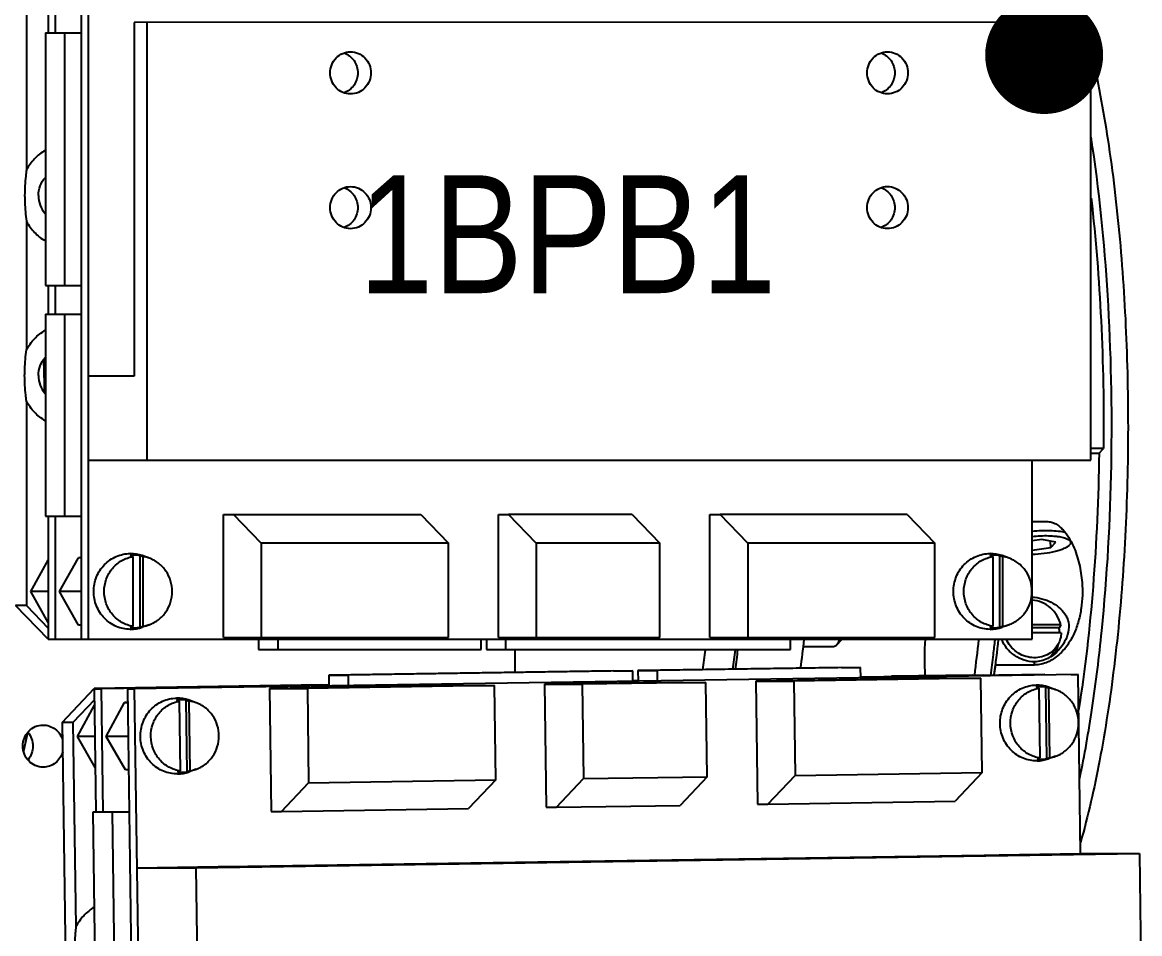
# Model space of a CAD drawing. Header units: millimetres. Extents: x 0 to 841, y 0 to 594.
# Drawn here: x 736.43 to 769.59, y 216.99 to 244.04 of the extents above; entities that cross this region are included whole.
import ezdxf

# ---------------------------------------------------------------- set-up
doc = ezdxf.new("R2010")
doc.units = ezdxf.units.MM
doc.header["$LTSCALE"] = 46.255
doc.layers.get('0').update_dxf_attribs({"linetype": 'CONTINUOUS'})
doc.layers.add('AXIS', color=7, linetype='CONTINUOUS')
doc.styles.get("Standard").update_dxf_attribs({"font": 'txt', "width": 0.85})
doc.styles.add('TEXTSTYLE_2', font='txt', dxfattribs={"width": 0.85})
doc.dimstyles.get("Standard").update_dxf_attribs({"dimtxt": 3.5, "dimasz": 3.5, "dimexe": 1.5, "dimexo": 1, "dimtad": 1, "dimtxsty": 'STANDARD', "dimcen": 0.09, "dimadec": 0, "dimazin": 0, "dimtol": 1, "dimtp": 0.01, "dimtm": 0.01, "dimtfac": 1, "dimtofl": 0, "dimtmove": 0, "dimatfit": 3, "dimfxl": 1, "dimtolj": 1, "dimarcsym": 0})

msp = doc.modelspace()

# ---------------------------------------------------------------- linework, layer by layer
at = {"color": 7, "linetype": 'CONTINUOUS'}
for p, q in [((737.196, 246.725), (737.196, 243.725)), ((737.404, 246.725), (737.404, 243.725)), ((738.18, 246.725), (738.18, 225.725)), ((738.387, 246.725), (738.387, 225.725)), ((736.551, 245.725), (736.551, 239.657)), ((768.146, 244.039), (739.746, 244.038)), ((739.746, 244.038), (739.746, 233.538)), ((740.134, 231.038), (740.134, 244.038)), ((768.146, 231.039), (768.146, 244.039)), ((737.114, 243.725), (738.18, 243.725)), ((737.114, 243.725), (737.114, 236.225)), ((737.683, 243.725), (737.683, 236.225)), ((737.114, 236.225), (738.18, 236.225)), ((737.197, 236.225), (737.197, 235.375)), ((737.404, 236.225), (737.404, 235.375)), ((737.114, 235.375), (738.18, 235.375)), ((737.114, 235.375), (737.114, 229.375)), ((737.683, 235.375), (737.683, 229.375)), ((739.746, 233.538), (738.387, 233.538)), ((768.518, 231.393), (768.146, 231.393)), ((768.387, 231.247), (768.518, 231.393)), ((738.387, 231.038), (768.146, 231.039)), ((766.399, 225.726), (766.399, 231.039)), ((737.114, 229.375), (738.18, 229.375)), ((737.197, 229.375), (737.197, 225.725)), ((737.404, 229.375), (737.404, 225.725)), ((742.396, 229.425), (748.255, 229.425)), ((742.396, 225.775), (742.396, 229.425)), ((743.522, 228.575), (742.701, 229.425)), ((748.255, 229.425), (749.076, 228.575)), ((750.558, 229.425), (750.863, 229.425)), ((750.558, 225.775), (750.558, 229.425)), ((754.533, 229.426), (750.863, 229.425)), ((751.684, 228.575), (750.863, 229.425)), ((754.533, 229.426), (755.354, 228.576)), ((756.836, 229.426), (757.141, 229.426)), ((756.837, 225.776), (756.836, 229.426)), ((762.695, 229.426), (757.141, 229.426)), ((757.962, 228.576), (757.141, 229.426)), ((762.695, 229.426), (763.516, 228.576)), ((766.399, 229.221), (766.83, 229.221)), ((749.076, 228.575), (743.522, 228.575)), ((743.522, 228.575), (743.522, 225.775)), ((749.076, 225.775), (749.076, 228.575)), ((755.354, 228.576), (751.684, 228.575)), ((751.684, 228.575), (751.684, 225.775)), ((755.354, 225.776), (755.354, 228.576)), ((763.516, 228.576), (757.962, 228.576)), ((757.962, 228.576), (757.962, 225.776)), ((763.516, 225.776), (763.516, 228.576)), ((766.689, 228.684), (766.399, 228.643)), ((767.1, 228.605), (766.689, 228.684)), ((766.956, 228.446), (766.942, 228.635)), ((766.956, 228.446), (767.1, 228.605)), ((767.509, 228.523), (767.511, 228.525)), ((767.572, 228.591), (767.511, 228.525)), ((739.723, 228.18), (739.633, 228.211)), ((739.723, 226.109), (739.723, 228.18)), ((739.923, 226.078), (739.923, 228.211)), ((739.923, 228.211), (740.013, 228.18)), ((740.198, 228.134), (739.99, 228.208)), ((740.013, 226.109), (740.013, 228.18)), ((765.239, 228.181), (765.149, 228.212)), ((765.239, 226.11), (765.239, 228.181)), ((765.438, 226.079), (765.438, 228.212)), ((765.438, 228.212), (765.529, 228.181)), ((765.714, 228.134), (765.506, 228.209)), ((765.529, 226.11), (765.529, 228.181)), ((766.402, 228.366), (766.956, 228.446)), ((736.682, 227.145), (737.197, 228.069)), ((737.536, 227.145), (738.094, 228.145)), ((738.18, 228.145), (738.094, 228.145)), ((737.197, 227.145), (736.682, 227.145)), ((737.197, 226.221), (736.682, 227.145)), ((738.18, 227.145), (737.536, 227.145)), ((738.094, 226.145), (737.536, 227.145)), ((736.551, 226.725), (736.228, 226.725)), ((737.193, 225.725), (736.228, 226.725)), ((736.551, 226.725), (737.197, 226.056)), ((738.18, 226.145), (738.094, 226.145)), ((739.633, 226.078), (739.723, 226.109)), ((740.013, 226.109), (739.923, 226.078)), ((740.198, 226.156), (739.99, 226.081)), ((765.149, 226.079), (765.239, 226.11)), ((765.529, 226.11), (765.438, 226.079)), ((765.714, 226.156), (765.506, 226.082)), ((767.248, 226.152), (766.399, 226.152)), ((767.199, 226.069), (766.399, 226.069)), ((767.266, 225.912), (766.399, 225.912)), ((767.248, 226.152), (767.199, 226.069)), ((737.197, 225.725), (766.399, 225.726)), ((742.396, 225.775), (749.076, 225.775)), ((743.441, 225.725), (743.441, 225.425)), ((744.01, 225.725), (744.01, 225.425)), ((750.047, 225.425), (750.047, 225.725)), ((750.202, 225.725), (750.202, 225.425)), ((750.558, 225.775), (751.684, 225.775)), ((750.772, 225.725), (750.772, 225.425)), ((751.684, 225.775), (755.354, 225.776)), ((756.837, 225.776), (757.962, 225.776)), ((757.962, 225.776), (763.516, 225.776)), ((759.224, 225.426), (759.224, 225.726)), ((759.608, 225.514), (760.508, 225.514)), ((760.603, 225.564), (760.738, 225.709)), ((767.172, 225.585), (767.051, 225.361)), ((743.441, 225.425), (750.047, 225.425)), ((750.202, 225.425), (750.772, 225.425)), ((750.772, 225.425), (759.224, 225.426)), ((751.053, 224.74), (751.053, 225.425)), ((760.739, 224.887), (754.702, 224.796)), ((761.308, 224.887), (755.272, 224.796)), ((760.739, 224.887), (761.308, 224.887)), ((761.312, 224.584), (761.308, 224.887)), ((765.314, 224.964), (766.473, 224.964)), ((767.763, 224.679), (739.754, 224.254)), ((753.978, 224.785), (745.527, 224.657)), ((745.527, 224.657), (746.096, 224.657)), ((745.527, 224.657), (745.531, 224.345)), ((754.547, 224.785), (746.096, 224.657)), ((746.096, 224.657), (746.101, 224.353)), ((753.978, 224.785), (754.547, 224.785)), ((754.552, 224.482), (754.547, 224.785)), ((754.702, 224.796), (755.272, 224.796)), ((754.702, 224.796), (754.707, 224.484)), ((755.272, 224.796), (755.276, 224.493)), ((763.755, 224.568), (758.202, 224.484)), ((764.881, 224.568), (759.328, 224.484)), ((766.779, 224.679), (761.312, 224.596)), ((764.638, 224.663), (762.223, 224.627)), ((762.223, 224.627), (762.546, 224.627)), ((762.223, 224.627), (762.223, 224.613)), ((764.961, 224.663), (762.546, 224.627)), ((762.546, 224.627), (762.547, 224.618)), ((763.755, 224.568), (764.881, 224.568)), ((764.921, 221.768), (764.881, 224.568)), ((764.97, 224.654), (764.961, 224.663)), ((765.277, 224.675), (765.274, 224.655)), ((766.572, 224.679), (766.779, 224.679)), ((766.779, 224.667), (766.779, 224.679)), ((767.556, 224.679), (767.763, 224.679)), ((767.838, 219.366), (767.763, 224.679)), ((737.609, 223.254), (738.56, 224.268)), ((745.321, 224.371), (738.56, 224.268)), ((738.884, 224.268), (738.56, 224.268)), ((738.563, 224.254), (738.77, 224.254)), ((738.563, 224.254), (738.615, 220.601)), ((745.531, 224.357), (738.77, 224.254)), ((738.77, 224.254), (738.822, 220.604)), ((738.884, 224.268), (738.875, 224.259)), ((739.547, 224.254), (739.754, 224.254)), ((739.547, 224.254), (739.844, 203.256)), ((739.754, 224.254), (740.051, 203.256)), ((749.316, 224.349), (743.763, 224.265)), ((743.763, 224.265), (744.889, 224.265)), ((743.763, 224.265), (743.814, 220.615)), ((750.442, 224.349), (744.889, 224.265)), ((744.889, 224.265), (744.928, 221.465)), ((749.316, 224.349), (750.442, 224.349)), ((750.482, 221.549), (750.442, 224.349)), ((755.594, 224.444), (751.924, 224.389)), ((751.924, 224.389), (753.05, 224.389)), ((751.924, 224.389), (751.976, 220.739)), ((756.72, 224.444), (753.05, 224.389)), ((753.05, 224.389), (753.09, 221.589)), ((754.707, 224.496), (754.551, 224.493)), ((755.594, 224.444), (756.72, 224.444)), ((756.76, 221.645), (756.72, 224.444)), ((758.202, 224.484), (759.328, 224.484)), ((758.202, 224.484), (758.254, 220.834)), ((759.328, 224.484), (759.367, 221.684)), ((766.609, 224.274), (766.517, 224.305)), ((766.638, 222.203), (766.609, 224.274)), ((766.837, 222.176), (766.807, 224.309)), ((766.807, 224.309), (766.898, 224.278)), ((767.098, 224.229), (766.89, 224.304)), ((766.928, 222.207), (766.898, 224.278)), ((738.568, 223.932), (737.932, 223.254)), ((738.923, 222.837), (739.467, 223.845)), ((739.467, 223.845), (739.553, 223.846)), ((739.553, 223.845), (739.467, 223.845)), ((741.095, 223.887), (741.004, 223.918)), ((741.125, 221.816), (741.095, 223.887)), ((741.324, 221.79), (741.294, 223.922)), ((741.294, 223.922), (741.385, 223.891)), ((741.585, 223.843), (741.377, 223.917)), ((741.414, 221.82), (741.385, 223.891)), ((738.069, 222.837), (738.57, 223.768)), ((737.932, 223.254), (737.609, 223.254)), ((737.609, 223.254), (737.877, 204.256)), ((737.932, 223.254), (738.018, 217.186)), ((736.586, 222.944), (736.468, 222.401)), ((738.583, 222.837), (738.069, 222.837)), ((738.596, 221.922), (738.069, 222.837)), ((739.567, 222.837), (738.923, 222.837)), ((739.495, 221.845), (738.923, 222.837)), ((766.548, 222.172), (766.638, 222.203)), ((766.928, 222.207), (766.837, 222.176)), ((767.098, 222.252), (766.89, 222.177)), ((741.585, 221.865), (741.377, 221.79)), ((739.581, 221.845), (739.495, 221.845)), ((741.034, 221.785), (741.125, 221.816)), ((741.414, 221.82), (741.324, 221.79)), ((744.928, 221.465), (750.482, 221.549)), ((750.482, 221.549), (749.673, 220.699)), ((752.281, 220.739), (753.09, 221.589)), ((753.09, 221.589), (756.76, 221.645)), ((756.76, 221.645), (755.951, 220.795)), ((758.558, 220.834), (759.367, 221.684)), ((759.367, 221.684), (764.921, 221.768)), ((764.921, 221.768), (764.112, 220.918)), ((744.119, 220.615), (744.928, 221.465)), ((758.558, 220.834), (764.112, 220.918)), ((738.532, 220.6), (739.102, 220.6)), ((738.617, 214.601), (738.532, 220.6)), ((738.822, 220.604), (739.598, 220.616)), ((739.102, 220.6), (739.599, 220.608)), ((739.187, 214.601), (739.102, 220.6)), ((743.814, 220.615), (744.119, 220.615)), ((744.119, 220.615), (749.673, 220.699)), ((751.976, 220.739), (752.281, 220.739)), ((752.281, 220.739), (755.951, 220.795)), ((758.254, 220.834), (758.558, 220.834)), ((741.576, 218.942), (769.585, 219.366)), ((742.464, 218.978), (765.643, 219.33)), ((765.423, 219.33), (767.838, 219.366)), ((765.423, 219.33), (765.643, 219.33)), ((767.838, 219.366), (769.585, 219.366)), ((769.585, 219.366), (769.769, 206.368)), ((739.829, 218.942), (742.244, 218.978)), ((739.829, 218.942), (741.576, 218.942)), ((741.576, 218.942), (741.76, 205.943)), ((742.244, 218.978), (742.464, 218.978))]:
    msp.add_line(p, q, dxfattribs=at)
for centre, radius, start, end in [((691.64, 232.072), 45.466, 1.2343, 2.4571), ((739.778, 227.215), 1.007, 90.0069, 98.2815), ((739.635, 227.217), 1.053, 70.2991, 89.9861), ((739.778, 227.215), 1.007, 81.7185, 89.9931), ((739.867, 227.208), 0.983, 70.3191, 81.4581), ((765.294, 227.215), 1.007, 90.0069, 98.2815), ((765.151, 227.217), 1.053, 70.2991, 89.9861), ((765.293, 227.215), 1.007, 81.7185, 89.9931), ((765.383, 227.209), 0.983, 70.3191, 81.4581), ((739.778, 227.075), 1.007, 261.7185, 269.9931), ((739.635, 227.073), 1.053, 270.0139, 289.7009), ((739.778, 227.075), 1.007, 270.0069, 278.2815), ((739.867, 227.081), 0.983, 278.5419, 289.6809), ((765.294, 227.075), 1.007, 261.7185, 269.9931), ((765.151, 227.073), 1.053, 270.0139, 289.7009), ((765.293, 227.075), 1.007, 270.0069, 278.2815), ((765.383, 227.082), 0.983, 278.5419, 289.6809), ((766.321, 225.882), 0.898, 4.2737, 12.0222), ((766.34, 225.884), 0.879, 1.7989, 4.2462), ((715.647, 230.809), 44.284, 352.2781, 353.3957), ((770.764, 225.169), 7.563, 175.77, 184.0163), ((715.423, 230.931), 49.67, 352.7443, 353.9673), ((714.252, 231.117), 51.334, 353.4624, 353.9555), ((717.586, 230.955), 48.103, 352.4752, 353.7528), ((713.17, 230.753), 43.859, 352.2244, 352.9975), ((714.983, 230.748), 42.947, 352.0796, 352.864), ((714.273, 230.736), 43.721, 352.2377, 353.0089), ((716.236, 230.889), 49.337, 352.7373, 353.4626), ((766.328, 225.753), 0.822, 316.7213, 331.5139), ((719.489, 230.715), 46.184, 352.4854, 352.8459), ((766.678, 223.31), 1.007, 90.8748, 99.1481), ((766.535, 223.313), 1.053, 70.2964, 90.8536), ((766.677, 223.311), 1.007, 82.5854, 90.8611), ((766.767, 223.304), 0.983, 70.3166, 82.3237), ((741.164, 222.924), 1.007, 90.8748, 99.1481), ((741.022, 222.926), 1.053, 70.2964, 90.8536), ((741.164, 222.924), 1.007, 82.5854, 90.8611), ((741.254, 222.917), 0.983, 70.3166, 82.3237), ((766.767, 223.178), 0.984, 279.4077, 289.6787), ((741.254, 222.791), 0.984, 279.4077, 289.6787), ((766.678, 223.17), 1.007, 262.5854, 270.8611), ((766.535, 223.169), 1.053, 270.8814, 289.6986), ((766.677, 223.171), 1.007, 270.8748, 279.1481), ((741.164, 222.783), 1.007, 262.5854, 270.8611), ((741.022, 222.782), 1.053, 270.8814, 289.6986), ((741.164, 222.784), 1.007, 270.8748, 279.1481)]:
    msp.add_arc(centre, radius, start, end, dxfattribs=at)
for points, knots in [([(771.756, 236.359), (771.702, 237.155), (771.564, 238.698), (771.265, 240.915), (770.884, 242.933), (770.432, 244.707), (769.919, 246.199), (769.425, 247.236), (768.995, 247.886), (768.607, 248.348), (768.261, 248.616), (768.019, 248.714)], [0, 0, 0, 0, 0.180604, 0.350578, 0.506492, 0.645333, 0.764717, 0.863148, 0.904465, 0.940729, 1, 1, 1, 1]), ([(768.05, 248.805), (768.17, 248.805), (768.421, 248.763), (768.782, 248.584), (769.131, 248.295), (769.471, 247.899), (769.8, 247.4), (770.247, 246.552), (770.753, 245.243), (771.263, 243.406), (771.693, 241.269), (772.029, 238.888), (772.18, 237.222), (772.239, 236.359)], [0, 0, 0, 0, 0.026191, 0.054662, 0.087168, 0.124815, 0.168207, 0.217617, 0.334463, 0.474214, 0.63421, 0.810868, 1, 1, 1, 1]), ([(768.15, 243.186), (768.35, 242.317), (768.691, 240.463), (769.035, 237.543), (769.229, 234.418), (769.267, 231.205), (769.146, 228.023), (768.871, 224.992), (768.453, 222.226), (768.063, 220.496), (767.838, 219.699)], [0, 0, 0, 0, 0.113043, 0.238577, 0.372328, 0.509631, 0.645655, 0.77563, 0.895067, 1, 1, 1, 1]), ([(767.813, 221.593), (767.957, 222.287), (768.21, 223.743), (768.59, 226.844), (768.816, 230.937), (768.715, 235.836), (768.391, 239.074), (768.152, 240.626)], [0, 0, 0, 0, 0.111205, 0.231656, 0.490109, 0.753669, 1, 1, 1, 1]), ([(768.152, 238.82), (768.29, 237.613), (768.484, 235.139), (768.531, 232.658), (768.518, 231.393)], [0, 0, 0, 0, 0.48988, 1, 1, 1, 1]), ([(766.83, 229.221), (766.878, 229.221), (766.972, 229.208), (767.103, 229.153), (767.22, 229.072), (767.355, 228.942), (767.494, 228.751), (767.624, 228.501), (767.724, 228.238), (767.825, 227.876), (767.867, 227.597), (767.882, 227.41)], [0, 0, 0, 0, 0.063025, 0.125585, 0.187999, 0.250404, 0.375194, 0.500206, 0.625282, 0.750328, 1, 1, 1, 1]), ([(766.399, 228.934), (766.49, 228.943), (766.669, 228.956), (766.929, 228.957), (767.166, 228.941), (767.314, 228.917), (767.381, 228.901)], [0, 0, 0, 0, 0.277286, 0.545797, 0.790958, 1, 1, 1, 1]), ([(766.399, 228.779), (766.48, 228.788), (766.641, 228.8), (766.876, 228.803), (767.062, 228.791), (767.196, 228.773), (767.283, 228.757), (767.36, 228.737), (767.424, 228.714), (767.475, 228.688), (767.513, 228.659), (767.538, 228.627), (767.546, 228.592), (767.536, 228.556), (767.52, 228.535), (767.511, 228.525)], [0, 0, 0, 0, 0.190629, 0.376121, 0.54618, 0.622538, 0.691782, 0.75314, 0.806076, 0.850405, 0.886519, 0.915835, 0.941474, 0.968141, 1, 1, 1, 1]), ([(766.399, 228.251), (766.52, 228.255), (766.753, 228.273), (767.032, 228.322), (767.229, 228.376), (767.348, 228.42), (767.441, 228.466), (767.491, 228.504), (767.509, 228.523)], [0, 0, 0, 0, 0.312472, 0.604353, 0.731531, 0.841271, 0.931057, 1, 1, 1, 1]), ([(739.635, 226.02), (739.564, 226.02), (739.422, 226.034), (739.216, 226.099), (739.027, 226.204), (738.861, 226.345), (738.726, 226.516), (738.625, 226.712), (738.563, 226.924), (738.542, 227.145), (738.563, 227.365), (738.625, 227.578), (738.726, 227.773), (738.861, 227.945), (739.027, 228.086), (739.216, 228.191), (739.422, 228.255), (739.564, 228.27), (739.635, 228.27)], [0, 0, 0, 0, 0.061435, 0.123031, 0.184931, 0.247224, 0.30994, 0.373043, 0.436442, 0.5, 0.563558, 0.626957, 0.69006, 0.752776, 0.815069, 0.876969, 0.938565, 1, 1, 1, 1]), ([(739.723, 226.109), (739.664, 226.118), (739.546, 226.147), (739.38, 226.222), (739.23, 226.327), (739.1, 226.457), (738.994, 226.609), (738.89, 226.834), (738.836, 227.145), (738.89, 227.456), (738.994, 227.681), (739.1, 227.833), (739.23, 227.963), (739.38, 228.067), (739.546, 228.142), (739.664, 228.171), (739.723, 228.18)], [0, 0, 0, 0, 0.061482, 0.123195, 0.185237, 0.247654, 0.310451, 0.373582, 0.5, 0.626418, 0.689549, 0.752346, 0.814763, 0.876805, 0.938518, 1, 1, 1, 1]), ([(765.151, 226.02), (765.08, 226.02), (764.938, 226.035), (764.732, 226.099), (764.543, 226.204), (764.377, 226.345), (764.242, 226.517), (764.141, 226.712), (764.079, 226.925), (764.058, 227.145), (764.079, 227.366), (764.141, 227.578), (764.242, 227.774), (764.377, 227.945), (764.543, 228.086), (764.732, 228.191), (764.938, 228.256), (765.08, 228.27), (765.151, 228.27)], [0, 0, 0, 0, 0.061435, 0.123031, 0.184931, 0.247224, 0.30994, 0.373043, 0.436442, 0.5, 0.563558, 0.626957, 0.69006, 0.752776, 0.815069, 0.876969, 0.938565, 1, 1, 1, 1]), ([(765.239, 226.11), (765.18, 226.119), (765.062, 226.148), (764.896, 226.223), (764.746, 226.327), (764.616, 226.457), (764.51, 226.609), (764.406, 226.834), (764.352, 227.145), (764.406, 227.456), (764.51, 227.681), (764.616, 227.833), (764.746, 227.963), (764.896, 228.068), (765.062, 228.143), (765.18, 228.172), (765.239, 228.181)], [0, 0, 0, 0, 0.061482, 0.123195, 0.185237, 0.247654, 0.310451, 0.373582, 0.5, 0.626418, 0.689549, 0.752346, 0.814763, 0.876805, 0.938518, 1, 1, 1, 1]), ([(740.198, 226.156), (740.248, 226.173), (740.344, 226.217), (740.476, 226.304), (740.594, 226.411), (740.728, 226.577), (740.847, 226.822), (740.895, 227.145), (740.847, 227.468), (740.728, 227.712), (740.594, 227.879), (740.476, 227.986), (740.344, 228.073), (740.248, 228.116), (740.198, 228.134)], [0, 0, 0, 0, 0.061579, 0.12344, 0.185622, 0.248136, 0.373692, 0.5, 0.626308, 0.751864, 0.814378, 0.87656, 0.938421, 1, 1, 1, 1]), ([(765.714, 226.156), (765.763, 226.174), (765.86, 226.217), (765.992, 226.304), (766.11, 226.411), (766.244, 226.578), (766.363, 226.822), (766.411, 227.145), (766.363, 227.468), (766.244, 227.713), (766.11, 227.879), (765.992, 227.986), (765.86, 228.073), (765.763, 228.117), (765.714, 228.134)], [0, 0, 0, 0, 0.061579, 0.12344, 0.185622, 0.248136, 0.373692, 0.5, 0.626308, 0.751864, 0.814378, 0.87656, 0.938421, 1, 1, 1, 1]), ([(767.882, 227.41), (767.901, 227.156), (767.891, 226.769), (767.787, 226.266), (767.657, 225.9), (767.467, 225.555), (767.207, 225.252), (766.872, 225.027), (766.605, 224.964), (766.473, 224.964)], [0, 0, 0, 0, 0.245202, 0.368369, 0.492294, 0.617555, 0.744692, 0.87328, 1, 1, 1, 1]), ([(767.248, 226.152), (767.227, 226.249), (767.151, 226.438), (766.955, 226.671), (766.696, 226.831), (766.498, 226.878), (766.399, 226.884)], [0, 0, 0, 0, 0.248513, 0.500508, 0.752219, 1, 1, 1, 1]), ([(767.266, 225.912), (767.262, 225.854), (767.243, 225.741), (767.199, 225.634), (767.172, 225.585)], [0, 0, 0, 0, 0.502989, 1, 1, 1, 1]), ([(760.508, 225.514), (760.524, 225.514), (760.561, 225.525), (760.589, 225.549), (760.603, 225.564)], [0, 0, 0, 0, 0.451627, 1, 1, 1, 1]), ([(760.603, 225.564), (760.622, 225.584), (760.657, 225.635), (760.683, 225.69), (760.696, 225.722)], [0, 0, 0, 0, 0.443982, 1, 1, 1, 1]), ([(760.738, 225.709), (760.739, 225.71), (760.743, 225.715), (760.747, 225.72), (760.751, 225.724)], [0, 0, 0, 0, 0.242921, 1, 1, 1, 1]), ([(767.172, 225.585), (767.136, 225.518), (767.042, 225.393), (766.853, 225.257), (766.629, 225.181), (766.389, 225.17), (766.151, 225.225), (765.933, 225.342), (765.752, 225.511), (765.663, 225.651), (765.629, 225.725)], [0, 0, 0, 0, 0.120059, 0.24042, 0.3624, 0.486795, 0.613649, 0.742282, 0.871514, 1, 1, 1, 1]), ([(766.551, 222.116), (766.48, 222.115), (766.337, 222.127), (766.131, 222.188), (765.94, 222.29), (765.773, 222.429), (765.634, 222.598), (765.531, 222.792), (765.466, 223.004), (765.442, 223.224), (765.459, 223.445), (765.518, 223.658), (765.617, 223.855), (765.75, 224.029), (765.914, 224.172), (766.101, 224.28), (766.306, 224.348), (766.448, 224.364), (766.519, 224.365)], [0, 0, 0, 0, 0.061429, 0.123007, 0.184881, 0.247143, 0.309828, 0.372905, 0.436286, 0.499838, 0.563401, 0.626817, 0.689946, 0.752693, 0.815017, 0.876944, 0.938558, 1, 1, 1, 1]), ([(766.638, 222.203), (766.578, 222.211), (766.46, 222.238), (766.293, 222.311), (766.141, 222.413), (766.009, 222.541), (765.901, 222.691), (765.794, 222.915), (765.736, 223.225), (765.786, 223.537), (765.886, 223.763), (765.99, 223.917), (766.118, 224.049), (766.267, 224.156), (766.432, 224.233), (766.549, 224.264), (766.609, 224.274)], [0, 0, 0, 0, 0.061469, 0.123158, 0.18517, 0.247556, 0.310323, 0.37343, 0.499825, 0.626264, 0.689419, 0.752245, 0.814695, 0.876766, 0.938503, 1, 1, 1, 1]), ([(767.098, 222.252), (767.147, 222.269), (767.243, 222.313), (767.376, 222.4), (767.494, 222.507), (767.628, 222.673), (767.746, 222.918), (767.795, 223.24), (767.746, 223.563), (767.628, 223.808), (767.494, 223.974), (767.376, 224.081), (767.244, 224.168), (767.147, 224.212), (767.098, 224.229)], [0, 0, 0, 0, 0.06158, 0.123441, 0.185622, 0.248136, 0.373692, 0.5, 0.626308, 0.751864, 0.814378, 0.87656, 0.93842, 1, 1, 1, 1]), ([(741.038, 221.729), (740.967, 221.728), (740.824, 221.74), (740.618, 221.802), (740.427, 221.903), (740.259, 222.042), (740.121, 222.211), (740.018, 222.406), (739.952, 222.617), (739.928, 222.837), (739.946, 223.058), (740.005, 223.271), (740.103, 223.468), (740.237, 223.642), (740.4, 223.785), (740.588, 223.893), (740.793, 223.961), (740.935, 223.977), (741.006, 223.979)], [0, 0, 0, 0, 0.061429, 0.123007, 0.184881, 0.247143, 0.309828, 0.372905, 0.436286, 0.499838, 0.563401, 0.626817, 0.689946, 0.752693, 0.815017, 0.876944, 0.938558, 1, 1, 1, 1]), ([(741.125, 221.816), (741.065, 221.824), (740.947, 221.851), (740.78, 221.924), (740.628, 222.026), (740.496, 222.154), (740.388, 222.305), (740.281, 222.528), (740.223, 222.838), (740.272, 223.15), (740.373, 223.376), (740.477, 223.53), (740.605, 223.662), (740.754, 223.769), (740.919, 223.846), (741.036, 223.877), (741.095, 223.887)], [0, 0, 0, 0, 0.061469, 0.123158, 0.18517, 0.247556, 0.310323, 0.37343, 0.499825, 0.626264, 0.689419, 0.752245, 0.814695, 0.876766, 0.938503, 1, 1, 1, 1]), ([(741.585, 221.865), (741.634, 221.882), (741.73, 221.926), (741.863, 222.013), (741.981, 222.12), (742.115, 222.286), (742.233, 222.531), (742.282, 222.854), (742.233, 223.176), (742.115, 223.421), (741.981, 223.587), (741.863, 223.695), (741.73, 223.782), (741.634, 223.825), (741.585, 223.843)], [0, 0, 0, 0, 0.06158, 0.123441, 0.185622, 0.248136, 0.373692, 0.5, 0.626308, 0.751864, 0.814378, 0.87656, 0.93842, 1, 1, 1, 1])]:
    msp.add_open_spline(points, degree=3, knots=knots, dxfattribs=at)
at = {"layer": 'AXIS', "color": 7, "linetype": 'CONTINUOUS'}
for p, q in [((736.551, 238.133), (736.551, 234.317)), ((736.551, 232.793), (736.551, 226.725)), ((768.146, 231.247), (768.387, 231.247)), ((766.473, 224.964), (766.466, 225.057)), ((742.63, 224.325), (738.884, 224.268)), ((745.531, 224.369), (743.83, 224.343))]:
    msp.add_line(p, q, dxfattribs=at)
for centre, radius, start, end in [((766.294, 225.764), 0.908, 348.0476, 348.5333), ((766.289, 225.765), 0.913, 348.5347, 350.5012), ((743.255, 222.999), 1.466, 115.2291, 115.9655), ((748.329, -112.316), 336.69, 90.76553, 90.96981), ((743.247, 223.002), 1.463, 65.7507, 66.4864)]:
    msp.add_arc(centre, radius, start, end, dxfattribs=at)
for points, knots in [([(745.567, 242.538), (745.567, 242.62), (745.598, 242.783), (745.732, 242.991), (745.933, 243.13), (746.093, 243.163), (746.171, 243.163)], [0, 0, 0, 0, 0.254016, 0.505661, 0.754016, 1, 1, 1, 1]), ([(745.979, 243.13), (746.096, 243.088), (746.31, 242.923), (746.387, 242.665), (746.387, 242.538)], [0, 0, 0, 0, 0.495284, 1, 1, 1, 1]), ([(746.171, 243.163), (746.25, 243.163), (746.41, 243.13), (746.61, 242.991), (746.744, 242.783), (746.775, 242.62), (746.775, 242.538)], [0, 0, 0, 0, 0.245984, 0.494339, 0.745984, 1, 1, 1, 1]), ([(761.505, 242.539), (761.505, 242.62), (761.536, 242.783), (761.67, 242.991), (761.87, 243.131), (762.03, 243.164), (762.109, 243.164)], [0, 0, 0, 0, 0.254016, 0.505661, 0.754016, 1, 1, 1, 1]), ([(761.917, 243.13), (762.034, 243.088), (762.248, 242.923), (762.324, 242.665), (762.324, 242.539)], [0, 0, 0, 0, 0.495284, 1, 1, 1, 1]), ([(762.109, 243.164), (762.188, 243.164), (762.347, 243.131), (762.548, 242.991), (762.682, 242.783), (762.713, 242.62), (762.713, 242.539)], [0, 0, 0, 0, 0.245984, 0.494339, 0.745984, 1, 1, 1, 1]), ([(746.171, 241.913), (746.093, 241.913), (745.933, 241.946), (745.732, 242.086), (745.598, 242.294), (745.567, 242.457), (745.567, 242.538)], [0, 0, 0, 0, 0.245984, 0.494339, 0.745984, 1, 1, 1, 1]), ([(746.387, 242.538), (746.387, 242.412), (746.31, 242.154), (746.096, 241.989), (745.979, 241.947)], [0, 0, 0, 0, 0.504716, 1, 1, 1, 1]), ([(746.775, 242.538), (746.775, 242.457), (746.744, 242.294), (746.61, 242.086), (746.41, 241.946), (746.25, 241.913), (746.171, 241.913)], [0, 0, 0, 0, 0.254016, 0.505661, 0.754016, 1, 1, 1, 1]), ([(762.109, 241.914), (762.03, 241.914), (761.87, 241.947), (761.67, 242.086), (761.536, 242.294), (761.505, 242.457), (761.505, 242.539)], [0, 0, 0, 0, 0.245984, 0.494339, 0.745984, 1, 1, 1, 1]), ([(762.324, 242.539), (762.324, 242.412), (762.248, 242.154), (762.034, 241.989), (761.917, 241.947)], [0, 0, 0, 0, 0.504716, 1, 1, 1, 1]), ([(762.713, 242.539), (762.713, 242.457), (762.682, 242.294), (762.548, 242.086), (762.347, 241.947), (762.188, 241.914), (762.109, 241.914)], [0, 0, 0, 0, 0.254016, 0.505661, 0.754016, 1, 1, 1, 1]), ([(737.109, 240.239), (736.993, 240.17), (736.778, 239.999), (736.616, 239.776), (736.551, 239.657)], [0, 0, 0, 0, 0.497672, 1, 1, 1, 1]), ([(736.551, 239.657), (736.543, 239.596), (736.514, 239.343), (736.499, 239.089), (736.499, 238.895)], [0, 0, 0, 0, 0.239103, 1, 1, 1, 1]), ([(736.906, 238.895), (736.906, 238.992), (736.941, 239.186), (737.044, 239.354), (737.109, 239.425)], [0, 0, 0, 0, 0.50219, 1, 1, 1, 1]), ([(745.568, 238.538), (745.568, 238.62), (745.599, 238.783), (745.732, 238.991), (745.933, 239.13), (746.093, 239.163), (746.171, 239.163)], [0, 0, 0, 0, 0.254016, 0.505661, 0.754016, 1, 1, 1, 1]), ([(745.979, 239.13), (746.096, 239.088), (746.31, 238.923), (746.387, 238.665), (746.387, 238.538)], [0, 0, 0, 0, 0.495284, 1, 1, 1, 1]), ([(746.171, 239.163), (746.25, 239.163), (746.41, 239.13), (746.61, 238.991), (746.744, 238.783), (746.775, 238.62), (746.775, 238.538)], [0, 0, 0, 0, 0.245984, 0.494339, 0.745984, 1, 1, 1, 1]), ([(761.505, 238.539), (761.505, 238.62), (761.536, 238.783), (761.67, 238.991), (761.871, 239.131), (762.03, 239.164), (762.109, 239.164)], [0, 0, 0, 0, 0.254016, 0.505661, 0.754016, 1, 1, 1, 1]), ([(761.917, 239.13), (762.034, 239.088), (762.248, 238.923), (762.324, 238.665), (762.324, 238.539)], [0, 0, 0, 0, 0.495284, 1, 1, 1, 1]), ([(762.109, 239.164), (762.188, 239.164), (762.347, 239.131), (762.548, 238.991), (762.682, 238.783), (762.713, 238.62), (762.713, 238.539)], [0, 0, 0, 0, 0.245984, 0.494339, 0.745984, 1, 1, 1, 1]), ([(736.499, 238.895), (736.499, 238.829), (736.504, 238.574), (736.527, 238.32), (736.551, 238.133)], [0, 0, 0, 0, 0.259288, 1, 1, 1, 1]), ([(736.906, 238.895), (736.906, 238.798), (736.941, 238.604), (737.044, 238.436), (737.109, 238.364)], [0, 0, 0, 0, 0.50219, 1, 1, 1, 1]), ([(746.171, 237.913), (746.093, 237.913), (745.933, 237.946), (745.732, 238.086), (745.599, 238.294), (745.568, 238.457), (745.568, 238.538)], [0, 0, 0, 0, 0.245984, 0.494339, 0.745984, 1, 1, 1, 1]), ([(746.387, 238.538), (746.387, 238.412), (746.31, 238.154), (746.096, 237.989), (745.979, 237.947)], [0, 0, 0, 0, 0.504716, 1, 1, 1, 1]), ([(746.775, 238.538), (746.775, 238.457), (746.744, 238.294), (746.61, 238.086), (746.41, 237.946), (746.25, 237.913), (746.171, 237.913)], [0, 0, 0, 0, 0.254016, 0.505661, 0.754016, 1, 1, 1, 1]), ([(762.109, 237.914), (762.03, 237.914), (761.871, 237.947), (761.67, 238.086), (761.536, 238.294), (761.505, 238.457), (761.505, 238.539)], [0, 0, 0, 0, 0.245984, 0.494339, 0.745984, 1, 1, 1, 1]), ([(762.324, 238.539), (762.324, 238.412), (762.248, 238.154), (762.034, 237.989), (761.917, 237.947)], [0, 0, 0, 0, 0.504716, 1, 1, 1, 1]), ([(762.713, 238.539), (762.713, 238.457), (762.682, 238.294), (762.548, 238.086), (762.347, 237.947), (762.188, 237.914), (762.109, 237.914)], [0, 0, 0, 0, 0.254016, 0.505661, 0.754016, 1, 1, 1, 1]), ([(736.551, 238.133), (736.616, 238.014), (736.778, 237.791), (736.993, 237.62), (737.109, 237.551)], [0, 0, 0, 0, 0.502328, 1, 1, 1, 1]), ([(736.551, 234.317), (736.616, 234.436), (736.778, 234.659), (736.993, 234.83), (737.11, 234.899)], [0, 0, 0, 0, 0.502328, 1, 1, 1, 1]), ([(736.499, 233.555), (736.499, 233.621), (736.504, 233.876), (736.527, 234.13), (736.551, 234.317)], [0, 0, 0, 0, 0.259288, 1, 1, 1, 1]), ([(736.906, 233.555), (736.906, 233.652), (736.941, 233.846), (737.044, 234.015), (737.109, 234.086)], [0, 0, 0, 0, 0.502191, 1, 1, 1, 1]), ([(736.551, 232.793), (736.543, 232.854), (736.514, 233.107), (736.499, 233.361), (736.499, 233.555)], [0, 0, 0, 0, 0.239103, 1, 1, 1, 1]), ([(736.906, 233.555), (736.906, 233.458), (736.941, 233.264), (737.044, 233.095), (737.109, 233.024)], [0, 0, 0, 0, 0.502191, 1, 1, 1, 1]), ([(737.11, 232.211), (736.993, 232.28), (736.778, 232.451), (736.616, 232.674), (736.551, 232.793)], [0, 0, 0, 0, 0.497671, 1, 1, 1, 1]), ([(768.387, 231.247), (768.37, 229.927), (768.257, 227.376), (767.972, 224.838), (767.781, 223.622)], [0, 0, 0, 0, 0.517694, 1, 1, 1, 1]), ([(766.399, 226.977), (766.595, 226.966), (766.883, 226.887), (767.201, 226.685), (767.357, 226.52), (767.441, 226.363), (767.495, 226.181), (767.485, 225.931), (767.377, 225.65), (767.26, 225.484), (767.193, 225.41)], [0, 0, 0, 0, 0.257374, 0.377145, 0.491558, 0.549545, 0.609903, 0.737868, 0.869049, 1, 1, 1, 1]), ([(766.466, 225.057), (766.364, 225.057), (766.156, 225.09), (765.874, 225.229), (765.642, 225.445), (765.535, 225.628), (765.497, 225.725)], [0, 0, 0, 0, 0.24647, 0.497261, 0.749556, 1, 1, 1, 1]), ([(767.064, 225.286), (767.106, 225.352), (767.15, 225.449), (767.176, 225.55), (767.182, 225.576)], [0, 0, 0, 0, 0.747909, 1, 1, 1, 1]), ([(767.193, 225.41), (767.1, 225.307), (766.932, 225.174), (766.673, 225.075), (766.534, 225.057), (766.466, 225.057)], [0, 0, 0, 0, 0.502251, 0.753235, 1, 1, 1, 1]), ([(737.047, 221.93), (736.968, 221.93), (736.808, 221.963), (736.542, 222.147), (736.377, 222.555), (736.542, 222.963), (736.808, 223.147), (736.968, 223.18), (737.047, 223.18)], [0, 0, 0, 0, 0.124157, 0.249479, 0.5, 0.750521, 0.875843, 1, 1, 1, 1]), ([(737.047, 223.18), (737.173, 223.18), (737.435, 223.091), (737.587, 222.862), (737.624, 222.738)], [0, 0, 0, 0, 0.495054, 1, 1, 1, 1]), ([(737.628, 222.386), (737.594, 222.26), (737.443, 222.023), (737.175, 221.93), (737.047, 221.93)], [0, 0, 0, 0, 0.505064, 1, 1, 1, 1]), ([(738.568, 217.777), (738.453, 217.706), (738.24, 217.532), (738.081, 217.307), (738.018, 217.186)], [0, 0, 0, 0, 0.497676, 1, 1, 1, 1]), ([(738.018, 217.186), (738.011, 217.126), (737.985, 216.873), (737.974, 216.618), (737.977, 216.425)], [0, 0, 0, 0, 0.238947, 1, 1, 1, 1])]:
    msp.add_open_spline(points, degree=3, knots=knots, dxfattribs=at)
msp.add_open_spline([(736.601, 222.96), (736.692, 222.849), (736.797, 222.555), (736.692, 222.261), (736.601, 222.15)], degree=3, dxfattribs=at)

# ---------------------------------------------------------------- texts
at = {"color": 2, "linetype": 'CONTINUOUS', "insert": (746.415, 239.499), "char_height": 3.5, "width": 15.99062, "attachment_point": 1, "line_spacing_factor": 0.9, "style": 'TEXTSTYLE_2'}
msp.add_mtext('1BPB1', dxfattribs=at)

# ---------------------------------------------------------------- leaders
at = {"color": 2, "linetype": 'CONTINUOUS'}
msp.add_leader([(766.757, 243.067), (801.674, 277.497), (807.674, 277.497)], dimstyle='STANDARD', override={"dimtad": 0, "dimldrblk": 'DOT'}, dxfattribs=at)

doc.saveas('drawing.dxf')
